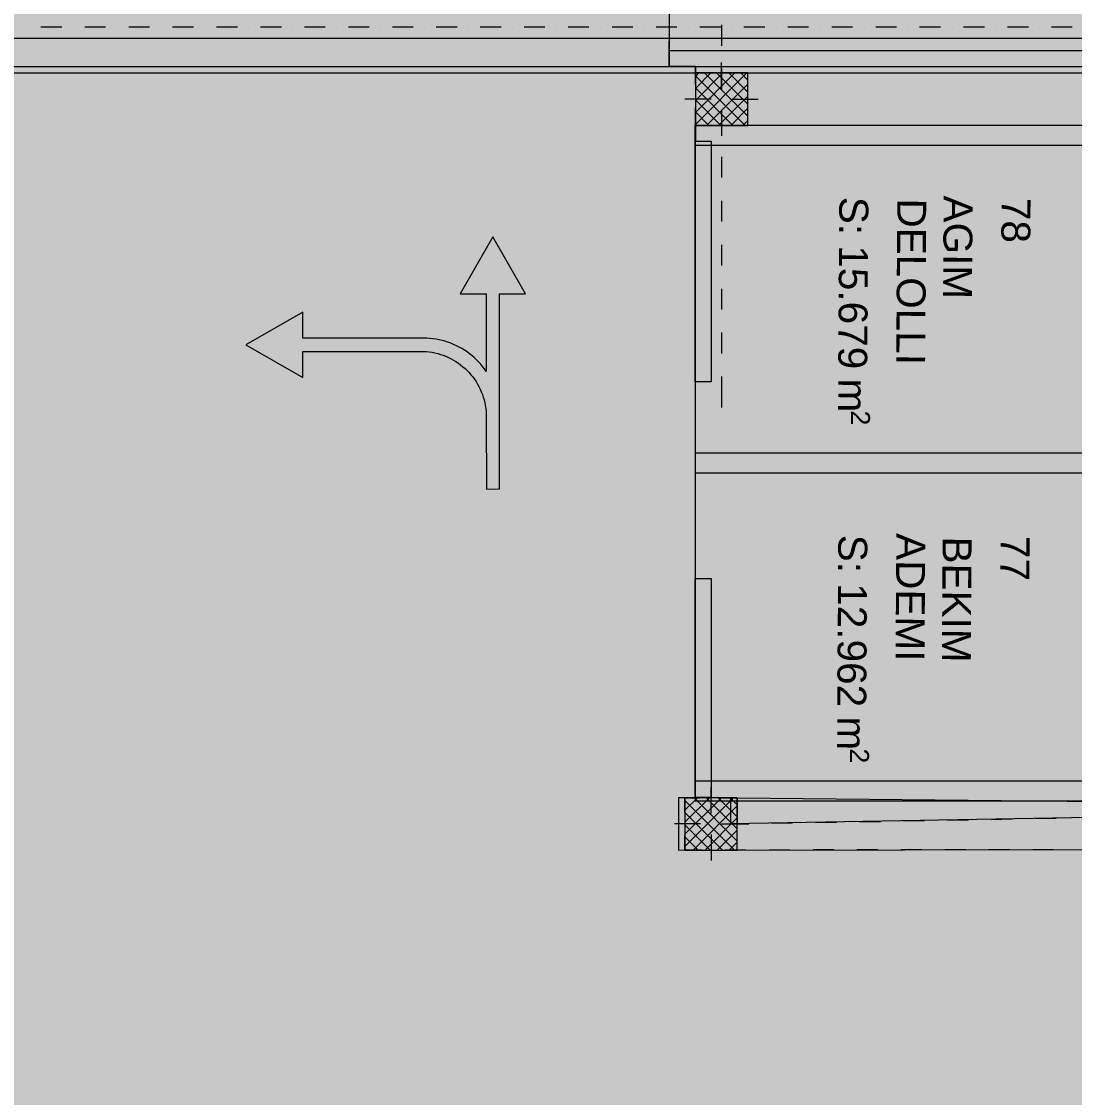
# Model space of a CAD drawing. Header units: centimetres. Extents: x -6805 to 4309, y -7338 to 617.
# Drawn here: x -2378 to -1574, y -2376 to -1555 of the extents above; entities that cross this region are included whole.
import ezdxf

# ---------------------------------------------------------------- set-up
doc = ezdxf.new("R2010")
doc.units = ezdxf.units.CM
for name, color, linetype, true_color in [('PDF_ - rruga_ndarjet anesore', 7, 'Continuous', 0x7f7f7f), ('PDF_ - SHENJAT_RRUGA', 7, 'Continuous', 0x7f7f7f), ('PDF_065 Möbel Einrichtung', 7, 'Continuous', 0x7f7f7f), ('PDF_2D Drafting - General', 7, 'Continuous', 0x7f7f7f), ('PDF_A - Akset', 7, 'Continuous', 0xfd4435), ('PDF_A - Pllaka Themel', 7, 'Continuous', 0x7f7f7f)]:
    doc.layers.add(name, color=color, linetype=linetype, true_color=true_color)
for name, color, linetype in [('PDF_- DEPO', 7, 'Continuous'), ('PDF_- GARAZHE', 7, 'Continuous'), ('PDF_A - Fill Zone', 7, 'Continuous'), ('PDF_A - Muret', 7, 'Continuous'), ('PDF_A - Shtyllat', 7, 'Continuous')]:
    doc.layers.add(name, color=color, linetype=linetype)
doc.styles.add('PDF Arial', font='')
doc.styles.get('PDF Arial').set_extended_font_data('Arial')

msp = doc.modelspace()

# ---------------------------------------------------------------- hatches: boundary and pattern name
at = {"layer": 'PDF_ - rruga_ndarjet anesore', "true_color": 0xffffff, "transparency": 33554559}
msp.add_hatch(color=7, dxfattribs=at).paths.add_polyline_path([(-1863.88, -1634.38), (-1863.84, -1634.38), (-1863.84, -1646.39), (-1851.87, -1646.39), (-1851.87, -1830.12), (-1863.88, -1830.12)])
at = {"layer": 'PDF_ - SHENJAT_RRUGA', "true_color": 0xffffff, "transparency": 33554559}
msp.add_hatch(color=7, dxfattribs=at).paths.add_polyline_path([(-2163.57, -1776.82), (-2163.56, -1796.84), (-2073.48, -1796.79), (-2071.14, -1796.75), (-2068.8, -1796.81), (-2066.46, -1796.96), (-2064.13, -1797.21), (-2061.81, -1797.55), (-2059.51, -1797.99), (-2057.23, -1798.51), (-2054.97, -1799.13), (-2052.73, -1799.83), (-2050.53, -1800.63), (-2048.37, -1801.51), (-2046.24, -1802.49), (-2044.14, -1803.55), (-2042.1, -1804.69), (-2040.09, -1805.92), (-2038.15, -1807.22), (-2036.26, -1808.6), (-2034.43, -1810.05), (-2032.65, -1811.58), (-2030.94, -1813.18), (-2029.29, -1814.84), (-2027.72, -1816.57), (-2026.2, -1818.37), (-2024.78, -1820.22), (-2023.42, -1822.14), (-2023.45, -1762.98), (-2043.46, -1762.99), (-2018.46, -1719.48), (-1993.42, -1762.97), (-2013.44, -1762.98), (-2013.4, -1853.05), (-2013.36, -1855.2), (-2013.4, -1857.33), (-2013.38, -1911.85), (-2023.38, -1911.86), (-2023.41, -1856.81), (-2023.46, -1854.63), (-2023.6, -1852.46), (-2023.84, -1850.28), (-2024.17, -1848.13), (-2024.6, -1845.98), (-2025.12, -1843.86), (-2025.73, -1841.77), (-2026.43, -1839.7), (-2027.23, -1837.66), (-2028.1, -1835.67), (-2029.07, -1833.71), (-2030.12, -1831.8), (-2031.26, -1829.93), (-2032.47, -1828.12), (-2033.76, -1826.36), (-2035.13, -1824.66), (-2036.57, -1823.01), (-2038.08, -1821.44), (-2039.66, -1819.93), (-2041.3, -1818.49), (-2043, -1817.13), (-2044.76, -1815.83), (-2046.58, -1814.62), (-2048.45, -1813.49), (-2050.36, -1812.44), (-2052.32, -1811.48), (-2054.32, -1810.6), (-2056.35, -1809.8), (-2058.43, -1809.11), (-2060.52, -1808.5), (-2062.65, -1807.98), (-2064.79, -1807.55), (-2066.95, -1807.23), (-2069.11, -1806.99), (-2071.29, -1806.85), (-2073.48, -1806.8), (-2163.55, -1806.84), (-2163.54, -1826.86), (-2207.05, -1801.86)])
at = {"layer": 'PDF_- DEPO', "true_color": 0xccccff, "transparency": 33554559}
msp.add_hatch(color=254, dxfattribs=at).paths.add_polyline_path([(-1803.8, -1579.37), (-1803.8, -1529.32), (-1871.85, -1529.32), (-1871.85, -1381.19), (-1509.55, -1381.19), (-1503.55, -1529.32), (-1543.58, -1529.32), (-1543.58, -1569.36)])
at = {"layer": 'PDF_2D Drafting - General', "true_color": 0xcccccc, "transparency": 33554559}
msp.add_hatch(color=254, dxfattribs=at).paths.add_polyline_path([(-2964.77, -5006.28), (-2964.77, -1594.37), (-452.44, -1594.37), (-125.36, -3048.55), (710.84, -2860.84), (1265.75, -5333.7), (419.6, -5523.57), (200.43, -4546.93), (-2030.95, -5054.69), (-2050.79, -4966.25), (-2246.45, -4966.25), (-2237.41, -5006.28)])
at = {"layer": 'PDF_A - Fill Zone', "true_color": 0x93a0c6, "transparency": 33554559}
msp.add_hatch(color=253, dxfattribs=at).paths.add_polyline_path([(-462.67, -828.73), (-1883.87, -828.73), (-1883.87, -1589.37), (-2414.31, -1589.37), (-2414.31, -828.73), (-2919.73, -828.73), (-2919.73, -308.22), (-462.67, -308.22)])
at = {"layer": 'PDF_A - Pllaka Themel', "true_color": 0xd5d5d5, "transparency": 33554559}
h = msp.add_hatch(color=254, dxfattribs=at)
h.paths.add_polyline_path([(-5581.92, -878.77), (-5581.92, -838.74), (-5656.99, -838.74), (-5656.99, -378.27), (-5641.97, -378.27), (-5641.97, 287.29), (-2884.66, 287.29), (-432.6, 287.29), (-419.79, 287.29), (978.3, 287.29), (978.3, -308.22), (1644.1, -308.22), (1644.1, -1142.36), (931.04, -1302.36), (1552.22, -1164.4), (1863.25, -2555.08), (1863.27, -2555.07), (2158.71, -3867.26), (2155.22, -3868.03), (2646.93, -6059.23), (2017.8, -6200.41), (2017.67, -6199.86), (-1597.03, -7011.01), (-1702.67, -6540.31), (-1846.28, -6572.52), (-1976.98, -6060.13), (-1982.53, -5964.43), (-1838.96, -5932.29), (-2055.74, -4966.25), (-2419.29, -4966.25), (-2929.7, -4966.25), (-2929.7, -2144.79), (-2909.68, -2144.79), (-2904.73, -1595.67), (-4731.2, -1619.36), (-4671.15, -1619.36), (-4671.15, -2159.83), (-5099.03, -2159.81), (-5102.54, -2159.76), (-5106.05, -2159.61), (-5109.55, -2159.37), (-5113.04, -2159.02), (-5116.52, -2158.59), (-5119.99, -2158.04), (-5123.44, -2157.41), (-5126.87, -2156.67), (-5130.27, -2155.85), (-5133.66, -2154.92), (-5137.02, -2153.9), (-5140.35, -2152.79), (-5143.64, -2151.59), (-5146.9, -2150.29), (-5150.13, -2148.9), (-5153.31, -2147.42), (-5156.45, -2145.85), (-5159.54, -2144.2), (-5162.59, -2142.46), (-5165.59, -2140.63), (-5168.53, -2138.72), (-5171.42, -2136.74), (-5174.26, -2134.66), (-5177.03, -2132.51), (-5179.74, -2130.29), (-5182.39, -2127.99), (-5184.97, -2125.61), (-5187.49, -2123.17), (-5189.94, -2120.65), (-5192.31, -2118.06), (-5194.61, -2115.42), (-5196.84, -2112.71), (-5198.99, -2109.93), (-5201.06, -2107.1), (-5203.05, -2104.21), (-5204.96, -2101.26), (-5206.78, -2098.27), (-5208.52, -2095.21), (-5210.18, -2092.12), (-5211.74, -2088.99), (-5213.22, -2085.8), (-5214.61, -2082.58), (-5215.9, -2079.32), (-5217.11, -2076.02), (-5218.22, -2072.69), (-5219.24, -2069.33), (-5220.16, -2065.95), (-5220.99, -2062.55), (-5221.72, -2059.11), (-5222.36, -2055.66), (-5222.9, -2052.19), (-5223.34, -2048.71), (-5223.69, -2045.22), (-5223.93, -2041.71), (-5224.08, -2038.21), (-5224.13, -2034.71), (-5224.12, -1589.37), (-5276.67, -1564.36), (-5842.14, -1564.36), (-5842.14, -878.77)])
h.paths.add_polyline_path([(-1884.8, -2746.4), (-1725.78, -2754.1), (-263.28, -2617.91), (-272.05, -2578.85), (-296.78, -2580.25), (-343.47, -2075.77), (-1348.13, -2129.78), (-1534.78, -2147.18), (-1533.4, -2162.02), (-1836.78, -2167.48), (-1836.78, -2147.45), (-1876.81, -2147.45), (-1876.81, -2187.49), (-1531.07, -2187.03), (-1493.33, -2681.24), (-1884.8, -2706.36)])
h.paths.add_polyline_path([(-452.61, -1589.37), (-91.92, -1583.39), (-92.31, -1174.02), (283, -1174.02), (283, -828.73), (-419.79, -828.73), (-427.6, -828.73), (-452.61, -828.73)])
h.paths.add_polyline_path([(413.21, -3713.81), (401.11, -3715.64), (389.02, -3717.55), (376.94, -3719.54), (364.87, -3721.61), (352.83, -3723.77), (340.79, -3726.01), (328.77, -3728.32), (316.77, -3730.71), (304.78, -3733.18)])
at = {"layer": 'PDF_A - Pllaka Themel', "true_color": 0xbfbfbf, "transparency": 33554559}
h = msp.add_hatch(color=9, dxfattribs=at)
h.paths.add_polyline_path([(-5637.01, -378.27), (-5637.01, -315.22), (-447.66, -308.19), (-447.66, -308.22), (963.52, -308.22), (963.52, -763.68), (936, -763.68), (936, -863.76), (963.52, -863.76), (964.76, -1337.14), (925.69, -1345.91), (892.3, -1353.4), (988.45, -1782.56), (1104.37, -2300.85), (1195.01, -2706.12), (1170.59, -2711.59), (1193.36, -2813.05), (1455.74, -3983.06), (1827.47, -5638.02), (1828.36, -5640.74), (1829.15, -5643.5), (1829.85, -5646.27), (1830.45, -5649.07), (1830.96, -5651.88), (1831.36, -5654.72), (1831.66, -5657.56), (1831.87, -5660.41), (1831.97, -5663.28), (1831.97, -5666.14), (1831.89, -5669), (1831.69, -5671.85), (1831.39, -5674.7), (1831, -5677.54), (1830.51, -5680.35), (1829.92, -5683.16), (1829.24, -5685.93), (1828.46, -5688.68), (1827.57, -5691.41), (1826.6, -5694.1), (1825.54, -5696.75), (1824.38, -5699.37), (1823.12, -5701.94), (1821.78, -5704.47), (1820.36, -5706.95), (1818.84, -5709.39), (1817.26, -5711.76), (1815.57, -5714.08), (1813.81, -5716.34), (1811.98, -5718.54), (1810.07, -5720.67), (1808.09, -5722.73), (1806.03, -5724.72), (1803.91, -5726.64), (1801.72, -5728.48), (1799.47, -5730.25), (1797.16, -5731.93), (1794.79, -5733.54), (1792.36, -5735.06), (1789.88, -5736.5), (1787.36, -5737.84), (1784.8, -5739.1), (1782.18, -5740.27), (1779.53, -5741.34), (1776.84, -5742.32), (-1865.84, -6559.76), (-1972.03, -6060.13), (1187.39, -5351.16), (1189.51, -5350.66), (1191.61, -5350.07), (1193.68, -5349.39), (1195.73, -5348.62), (1197.73, -5347.75), (1199.69, -5346.8), (1201.61, -5345.77), (1203.49, -5344.64), (1205.3, -5343.44), (1207.07, -5342.15), (1208.77, -5340.79), (1210.42, -5339.35), (1212, -5337.85), (1213.51, -5336.27), (1214.94, -5334.62), (1216.3, -5332.92), (1217.59, -5331.15), (1218.79, -5329.34), (1219.92, -5327.46), (1220.96, -5325.54), (1221.91, -5323.58), (1222.78, -5321.58), (1223.55, -5319.53), (1224.23, -5317.46), (1224.82, -5315.36), (1225.32, -5313.24), (1225.72, -5311.09), (1226.02, -5308.93), (1226.23, -5306.75), (1226.34, -5304.58), (1226.35, -5302.4), (1226.28, -5300.21), (1226.1, -5298.04), (1225.82, -5295.88), (1225.45, -5293.73), (1224.97, -5291.59), (967.71, -4147.99), (967.16, -4145.82), (966.5, -4143.68), (965.76, -4141.58), (964.92, -4139.51), (963.99, -4137.47), (962.97, -4135.49), (961.86, -4133.55), (960.67, -4131.65), (959.39, -4129.82), (958.04, -4128.05), (956.6, -4126.34), (955.09, -4124.68), (953.5, -4123.11), (951.86, -4121.6), (950.14, -4120.18), (948.36, -4118.82), (946.52, -4117.55), (944.63, -4116.36), (942.68, -4115.26), (940.7, -4114.24), (938.66, -4113.31), (936.59, -4112.48), (934.48, -4111.74), (932.34, -4111.1), (930.17, -4110.55), (927.98, -4110.1), (925.78, -4109.75), (923.56, -4109.49), (921.33, -4109.34), (919.09, -4109.28), (916.86, -4109.32), (914.63, -4109.47), (912.41, -4109.71), (910.2, -4110.05), (908.01, -4110.49), (526.4, -4196.13), (467.81, -4209.28), (455.58, -4213.1), (443.37, -4217.02), (431.2, -4221.04), (419.06, -4225.14), (406.95, -4229.34), (394.87, -4233.64), (382.82, -4238.02), (370.82, -4242.51), (358.84, -4247.08), (346.9, -4251.74), (335, -4256.5), (323.13, -4261.35), (311.3, -4266.29), (299.52, -4271.32), (287.76, -4276.44), (276.06, -4281.65), (264.38, -4286.96), (252.76, -4292.35), (241.17, -4297.83), (229.62, -4303.41), (218.13, -4309.06), (206.67, -4314.81), (195.26, -4320.65), (183.89, -4326.58), (172.57, -4332.6), (161.3, -4338.69), (150.07, -4344.88), (138.9, -4351.16), (127.76, -4357.52), (116.69, -4363.96), (105.66, -4370.49), (94.67, -4377.1), (83.75, -4383.8), (72.87, -4390.59), (62.05, -4397.46), (51.28, -4404.41), (40.57, -4411.44), (29.91, -4418.56), (19.3, -4425.76), (8.75, -4433.04), (-1.74, -4440.41), (-13.44, -4447.77), (-25.18, -4455.07), (-36.98, -4462.26), (-48.83, -4469.39), (-60.73, -4476.42), (-72.67, -4483.38), (-84.67, -4490.25), (-96.72, -4497.03), (-108.81, -4503.72), (-120.96, -4510.33), (-133.14, -4516.85), (-145.38, -4523.29), (-157.66, -4529.64), (-169.99, -4535.9), (-182.35, -4542.07), (-194.77, -4548.16), (-207.22, -4554.16), (-219.72, -4560.06), (-232.26, -4565.88), (-244.84, -4571.62), (-257.46, -4577.25), (-270.12, -4582.81), (-282.82, -4588.26), (-295.56, -4593.64), (-308.33, -4598.91), (-321.15, -4604.1), (-333.99, -4609.2), (-346.88, -4614.21), (-359.81, -4619.12), (-372.76, -4623.95), (-385.74, -4628.67), (-398.77, -4633.31), (-411.82, -4637.86), (-424.92, -4642.31), (-438.03, -4646.67), (-451.18, -4650.93), (-464.37, -4655.11), (-477.57, -4659.18), (-490.81, -4663.17), (-2040.76, -5010.98), (-2050.79, -4966.25), (-2414.34, -4966.25), (-2414.34, -4749.36), (-2414.57, -2387.78), (-2414.58, -2276.48), (-2415.05, -2272.78), (-2415.63, -2269.1), (-2416.31, -2265.43), (-2417.08, -2261.78), (-2417.93, -2258.14), (-2418.89, -2254.54), (-2419.94, -2250.96), (-2421.09, -2247.41), (-2422.32, -2243.88), (-2423.65, -2240.39), (-2425.06, -2236.94), (-2426.57, -2233.53), (-2428.15, -2230.15), (-2429.84, -2226.82), (-2431.6, -2223.53), (-2433.45, -2220.29), (-2435.38, -2217.11), (-2437.39, -2213.97), (-2439.5, -2210.88), (-2441.67, -2207.85), (-2443.93, -2204.87), (-2446.26, -2201.96), (-2448.66, -2199.11), (-2451.13, -2196.32), (-2453.69, -2193.59), (-2456.31, -2190.94), (-2459, -2188.35), (-2461.74, -2185.84), (-2464.57, -2183.38), (-2467.45, -2181.02), (-2470.39, -2178.72), (-2473.38, -2176.5), (-2476.44, -2174.36), (-2479.55, -2172.3), (-2482.72, -2170.32), (-2485.93, -2168.43), (-2489.19, -2166.61), (-2492.5, -2164.89), (-2495.85, -2163.24), (-2499.24, -2161.69), (-2502.68, -2160.23), (-2506.15, -2158.85), (-2509.65, -2157.57), (-2513.18, -2156.38), (-2904.72, -2164.81), (-2899.72, -1589.37), (-2414.31, -1589.37), (-2414.31, -828.73), (-4726.25, -828.73), (-4726.25, -1619.36), (-5219.16, -1619.35), (-5219.16, -2036.14), (-5219.17, -2034.71), (-5219.16, -1589.37), (-5271.71, -1564.36), (-5253.39, -1564.36), (-5253.39, -878.77), (-5576.97, -878.77), (-5576.97, -838.74), (-5652.02, -838.74), (-5652.02, -378.27)])
h.paths.add_polyline_path([(-1883.87, -1589.37), (-1863.84, -1589.37), (-1863.84, -1634.38), (-1863.88, -1634.38), (-1863.88, -2147.18), (-1836.55, -2147.45), (-1871.85, -2147.45), (-1871.85, -2187.49), (-1831.82, -2187.43), (-1831.82, -2147.5), (-1529.51, -2150.6), (-1526.54, -2182.48), (-1488.38, -2681.24), (-1718.52, -2706.37), (-1879.85, -2706.36), (-1879.85, -2746.4), (-1720.83, -2754.1), (-221.28, -2598.22), (-135.83, -2979.09), (-1425.42, -3268.45), (-1880.43, -3268.45), (-1873.52, -4356.82), (-1873.76, -4358.94), (-1873.89, -4361.07), (-1873.93, -4363.2), (-1873.88, -4365.33), (-1873.71, -4367.46), (-1873.46, -4369.58), (-1873.11, -4371.68), (-1872.67, -4373.76), (-1872.13, -4375.84), (-1871.5, -4377.87), (-1870.77, -4379.88), (-1869.95, -4381.85), (-1869.05, -4383.78), (-1868.06, -4385.67), (-1866.97, -4387.5), (-1865.81, -4389.3), (-1864.58, -4391.03), (-1863.26, -4392.71), (-1861.87, -4394.32), (-1860.39, -4395.87), (-1858.86, -4397.35), (-1857.26, -4398.76), (-1855.59, -4400.1), (-1853.87, -4401.36), (-1852.09, -4402.54), (-1850.27, -4403.63), (-1848.39, -4404.64), (-1846.46, -4405.56), (-1844.51, -4406.4), (-1842.5, -4407.15), (-1840.47, -4407.79), (-1838.41, -4408.35), (-1836.33, -4408.82), (-1834.23, -4409.19), (-1832.12, -4409.47), (-1829.99, -4409.65), (-1827.86, -4409.72), (-1825.73, -4409.7), (-1823.6, -4409.59), (-1821.48, -4409.38), (-1819.37, -4409.07), (-657.92, -4148.44), (-657.8, -4148.96), (-640.87, -4142.08), (-623.98, -4135.12), (-607.12, -4128.08), (-590.3, -4120.94), (-573.52, -4113.7), (-556.78, -4106.38), (-540.08, -4098.97), (-523.41, -4091.48), (-506.79, -4083.89), (-490.21, -4076.22), (-473.66, -4068.46), (-457.17, -4060.61), (-440.7, -4052.67), (-424.29, -4044.65), (-407.92, -4036.54), (-391.58, -4028.34), (-375.3, -4020.05), (-359.06, -4011.68), (-342.86, -4003.22), (-326.71, -3994.68), (-310.6, -3986.05), (-294.54, -3977.33), (-278.53, -3968.52), (-262.57, -3959.64), (-246.65, -3950.67), (-230.77, -3941.62), (-214.95, -3932.48), (-199.18, -3923.26), (-183.46, -3913.95), (-171.76, -3907.67), (-160.01, -3901.48), (-148.21, -3895.39), (-136.38, -3889.37), (-124.5, -3883.45), (-112.58, -3877.6), (-100.62, -3871.85), (-88.61, -3866.18), (-76.56, -3860.6), (-64.48, -3855.1), (-52.35, -3849.7), (-40.19, -3844.39), (-27.98, -3839.16), (-15.74, -3834.02), (-3.46, -3828.97), (8.86, -3824), (21.21, -3819.14), (33.59, -3814.35), (46.01, -3809.67), (58.47, -3805.06), (70.95, -3800.56), (83.47, -3796.14), (96.03, -3791.81), (108.6, -3787.57), (121.22, -3783.42), (133.86, -3779.37), (146.53, -3775.41), (159.23, -3771.54), (171.96, -3767.76), (184.72, -3764.08), (197.49, -3760.49), (210.3, -3756.99), (223.14, -3753.59), (235.99, -3750.28), (248.88, -3747.06), (261.78, -3743.94), (274.7, -3740.9), (287.65, -3737.97), (300.62, -3735.12), (313.61, -3732.38), (326.61, -3729.72), (339.65, -3727.16), (352.69, -3724.7), (365.76, -3722.33), (378.83, -3720.06), (391.93, -3717.88), (405.04, -3715.79), (418.17, -3713.81), (787.26, -3630.98), (789.38, -3630.46), (791.47, -3629.84), (793.53, -3629.14), (795.57, -3628.34), (797.56, -3627.45), (799.52, -3626.48), (801.42, -3625.43), (803.29, -3624.3), (805.1, -3623.08), (806.86, -3621.79), (808.55, -3620.42), (810.19, -3618.97), (811.77, -3617.46), (813.27, -3615.88), (814.71, -3614.24), (816.07, -3612.54), (817.36, -3610.77), (818.57, -3608.95), (819.69, -3607.09), (820.73, -3605.17), (821.69, -3603.21), (822.57, -3601.21), (823.36, -3599.18), (824.06, -3597.11), (824.66, -3595.01), (825.17, -3592.89), (825.6, -3590.75), (825.93, -3588.6), (826.16, -3586.43), (826.3, -3584.25), (826.34, -3582.06), (826.3, -3579.89), (826.14, -3577.71), (825.91, -3575.54), (825.57, -3573.38), (825.14, -3571.24), (681.41, -2927.91), (734.37, -2916.03), (711.61, -2814.58), (658.74, -2826.44), (287.95, -1174.02), (287.95, -828.73), (-447.66, -828.73), (-1883.87, -828.73)])

# ---------------------------------------------------------------- linework, layer by layer
at = {"layer": 'PDF_ - rruga_ndarjet anesore', "lineweight": 0}
for points in [[(-1863.88, -1634.38), (-1863.84, -1634.38)], [(-1863.88, -1830.12), (-1863.88, -1634.38)], [(-1863.84, -1634.38), (-1863.84, -1646.39)], [(-1863.84, -1646.39), (-1851.87, -1646.39)], [(-1851.87, -1646.39), (-1851.87, -1830.12)], [(-1851.87, -1830.12), (-1863.88, -1830.12)], [(-1863.88, -2147.18), (-1863.88, -1980.24)], [(-1863.88, -1980.24), (-1851.87, -1980.24)], [(-1851.87, -1980.24), (-1851.87, -2147.18)], [(-1851.87, -2147.18), (-1863.88, -2147.18)]]:
    msp.add_lwpolyline(points, dxfattribs=at)
at = {"layer": 'PDF_ - rruga_ndarjet anesore', "color": 7, "true_color": 0xffffff, "transparency": 33554559}
msp.add_solid([(-1863.88, -2147.18), (-1863.88, -1980.24), (-1851.87, -2147.18), (-1851.87, -1980.24)], dxfattribs=at)
at = {"layer": 'PDF_ - SHENJAT_RRUGA', "lineweight": 0}
for points in [[(-2018.46, -1719.48), (-2043.46, -1762.99)], [(-1993.42, -1762.97), (-2018.46, -1719.48)], [(-2043.46, -1762.99), (-2023.45, -1762.98)], [(-2023.45, -1762.98), (-2023.42, -1822.14)], [(-2013.44, -1762.98), (-1993.42, -1762.97)], [(-2013.4, -1853.05), (-2013.44, -1762.98)], [(-2163.57, -1776.82), (-2207.05, -1801.86)], [(-2163.56, -1796.84), (-2163.57, -1776.82)], [(-2073.48, -1796.79), (-2163.56, -1796.84)], [(-2071.14, -1796.75), (-2073.48, -1796.79)], [(-2068.8, -1796.81), (-2071.14, -1796.75)], [(-2066.46, -1796.96), (-2068.8, -1796.81)], [(-2064.13, -1797.21), (-2066.46, -1796.96)], [(-2061.81, -1797.55), (-2064.13, -1797.21)], [(-2059.51, -1797.99), (-2061.81, -1797.55)], [(-2057.23, -1798.51), (-2059.51, -1797.99)], [(-2207.05, -1801.86), (-2163.54, -1826.86)], [(-2054.97, -1799.13), (-2057.23, -1798.51)], [(-2052.73, -1799.83), (-2054.97, -1799.13)], [(-2050.53, -1800.63), (-2052.73, -1799.83)], [(-2048.37, -1801.51), (-2050.53, -1800.63)], [(-2046.24, -1802.49), (-2048.37, -1801.51)], [(-2044.14, -1803.55), (-2046.24, -1802.49)], [(-2042.1, -1804.69), (-2044.14, -1803.55)], [(-2040.09, -1805.92), (-2042.1, -1804.69)], [(-2038.15, -1807.22), (-2040.09, -1805.92)], [(-2163.55, -1806.84), (-2073.48, -1806.8)], [(-2163.54, -1826.86), (-2163.55, -1806.84)], [(-2073.48, -1806.8), (-2071.29, -1806.85)], [(-2071.29, -1806.85), (-2069.11, -1806.99)], [(-2069.11, -1806.99), (-2066.95, -1807.23)], [(-2066.95, -1807.23), (-2064.79, -1807.55)], [(-2064.79, -1807.55), (-2062.65, -1807.98)], [(-2062.65, -1807.98), (-2060.52, -1808.5)], [(-2060.52, -1808.5), (-2058.43, -1809.11)], [(-2058.43, -1809.11), (-2056.35, -1809.8)], [(-2056.35, -1809.8), (-2054.32, -1810.59)], [(-2054.32, -1810.59), (-2052.32, -1811.48)], [(-2052.32, -1811.48), (-2050.36, -1812.44)], [(-2050.36, -1812.44), (-2048.45, -1813.49)], [(-2048.45, -1813.49), (-2046.58, -1814.62)], [(-2046.58, -1814.62), (-2044.76, -1815.83)], [(-2036.26, -1808.6), (-2038.15, -1807.22)], [(-2034.43, -1810.05), (-2036.26, -1808.6)], [(-2032.65, -1811.58), (-2034.43, -1810.05)], [(-2030.94, -1813.18), (-2032.65, -1811.58)], [(-2029.29, -1814.84), (-2030.94, -1813.18)], [(-2044.76, -1815.83), (-2043, -1817.13)], [(-2043, -1817.13), (-2041.3, -1818.49)], [(-2041.3, -1818.49), (-2039.66, -1819.93)], [(-2039.66, -1819.93), (-2038.08, -1821.44)], [(-2038.08, -1821.44), (-2036.57, -1823.01)], [(-2027.72, -1816.57), (-2029.29, -1814.84)], [(-2026.2, -1818.37), (-2027.72, -1816.57)], [(-2024.78, -1820.22), (-2026.2, -1818.37)], [(-2023.42, -1822.14), (-2024.78, -1820.22)], [(-2036.57, -1823.01), (-2035.13, -1824.66)], [(-2035.13, -1824.66), (-2033.76, -1826.36)], [(-2033.76, -1826.36), (-2032.47, -1828.12)], [(-2032.47, -1828.12), (-2031.26, -1829.93)], [(-2031.26, -1829.93), (-2030.12, -1831.8)], [(-2030.12, -1831.8), (-2029.07, -1833.71)], [(-2029.07, -1833.71), (-2028.1, -1835.67)], [(-2028.1, -1835.67), (-2027.23, -1837.67)], [(-2027.23, -1837.67), (-2026.43, -1839.7)], [(-2026.43, -1839.7), (-2025.73, -1841.77)], [(-2025.73, -1841.77), (-2025.12, -1843.86)], [(-2025.12, -1843.86), (-2024.6, -1845.98)], [(-2024.6, -1845.98), (-2024.17, -1848.13)], [(-2024.17, -1848.13), (-2023.84, -1850.28)], [(-2023.84, -1850.28), (-2023.6, -1852.46)], [(-2023.6, -1852.46), (-2023.46, -1854.63)], [(-2023.46, -1854.63), (-2023.41, -1856.81)], [(-2013.36, -1855.2), (-2013.4, -1853.05)], [(-2013.4, -1857.33), (-2013.36, -1855.2)], [(-2023.41, -1856.81), (-2023.38, -1911.86)], [(-2013.38, -1911.85), (-2013.4, -1857.33)], [(-2023.38, -1911.86), (-2013.38, -1911.85)]]:
    msp.add_lwpolyline(points, dxfattribs=at)
at = {"layer": 'PDF_- GARAZHE', "color": 254, "true_color": 0xccccff, "transparency": 33554559}
for points in [[(-1863.88, -1589.37), (-1344.97, -1589.37), (-1863.88, -1892.04), (-1344.97, -1892.04)], [(-1863.88, -1892.04), (-1344.97, -1892.04), (-1863.88, -2142.24), (-1344.97, -2142.24)]]:
    msp.add_solid(points, dxfattribs=at)
at = {"layer": 'PDF_065 Möbel Einrichtung', "lineweight": 0}
for points in [[(-1363.47, -1634.32), (-1863.88, -1634.32)], [(-1863.88, -1634.32), (-1863.88, -1649.33)], [(-1863.88, -1649.33), (-1363.47, -1649.33)], [(-1363.47, -1884.53), (-1863.88, -1884.53)], [(-1863.88, -1884.53), (-1863.88, -1899.54)], [(-1863.88, -1899.54), (-1363.47, -1899.54)], [(-1363.47, -2134.74), (-1863.88, -2134.74)], [(-1863.88, -2134.74), (-1863.88, -2149.75)], [(-1863.88, -2149.75), (-1363.47, -2149.75)]]:
    msp.add_lwpolyline(points, dxfattribs=at)
at = {"layer": 'PDF_065 Möbel Einrichtung', "color": 7, "true_color": 0xffffff, "transparency": 33554559}
for points in [[(-1363.47, -1649.33), (-1863.88, -1649.33), (-1363.47, -1634.32), (-1863.88, -1634.32)], [(-1363.47, -1899.54), (-1863.88, -1899.54), (-1363.47, -1884.53), (-1863.88, -1884.53)], [(-1363.47, -2149.75), (-1863.88, -2149.75), (-1363.47, -2134.74), (-1863.88, -2134.74)]]:
    msp.add_solid(points, dxfattribs=at)
at = {"layer": 'PDF_2D Drafting - General', "color": 7, "lineweight": 0}
msp.add_lwpolyline([(-452.44, -1594.37), (-2964.77, -1594.37)], dxfattribs=at)
at = {"layer": 'PDF_A - Akset', "lineweight": 0}
for points in [[(-2372.29, -1559.35), (-2372.29, -1559.35)], [(-2347.57, -1559.35), (-2363.46, -1559.35)], [(-2338.75, -1559.35), (-2338.75, -1559.35)], [(-2314.03, -1559.35), (-2329.93, -1559.35)], [(-2305.21, -1559.35), (-2305.21, -1559.35)], [(-2280.49, -1559.35), (-2296.38, -1559.35)], [(-2271.66, -1559.35), (-2271.66, -1559.35)], [(-2246.95, -1559.35), (-2262.84, -1559.35)], [(-2238.13, -1559.35), (-2238.13, -1559.35)], [(-2213.41, -1559.35), (-2229.29, -1559.35)], [(-2204.58, -1559.35), (-2204.58, -1559.35)], [(-2179.86, -1559.35), (-2195.75, -1559.35)], [(-2171.04, -1559.35), (-2171.04, -1559.35)], [(-2146.33, -1559.35), (-2162.21, -1559.35)], [(-2137.49, -1559.35), (-2137.49, -1559.35)], [(-2112.78, -1559.35), (-2128.67, -1559.35)], [(-2103.95, -1559.35), (-2103.95, -1559.35)], [(-2079.24, -1559.35), (-2095.13, -1559.35)], [(-2070.42, -1559.35), (-2070.42, -1559.35)], [(-2045.69, -1559.35), (-2061.58, -1559.35)], [(-2036.87, -1559.35), (-2036.87, -1559.35)], [(-2012.15, -1559.35), (-2028.05, -1559.35)], [(-2003.33, -1559.35), (-2003.33, -1559.35)], [(-1978.62, -1559.35), (-1994.5, -1559.35)], [(-1969.78, -1559.35), (-1969.78, -1559.35)], [(-1945.07, -1559.35), (-1960.96, -1559.35)], [(-1936.25, -1559.35), (-1936.25, -1559.35)], [(-1911.53, -1559.35), (-1927.42, -1559.35)], [(-1902.7, -1559.35), (-1902.7, -1559.35)], [(-1877.98, -1559.35), (-1893.87, -1559.35)], [(-1869.16, -1559.35), (-1869.16, -1559.35)], [(-1844.45, -1559.35), (-1860.34, -1559.35)], [(-1843.83, -1557.73), (-1843.83, -1573.62)], [(-1835.62, -1559.35), (-1835.62, -1559.35)], [(-1810.9, -1559.35), (-1826.79, -1559.35)], [(-1802.07, -1559.35), (-1802.07, -1559.35)], [(-1777.36, -1559.35), (-1793.25, -1559.35)], [(-1768.54, -1559.35), (-1768.54, -1559.35)], [(-1743.82, -1559.35), (-1759.7, -1559.35)], [(-1734.99, -1559.35), (-1734.99, -1559.35)], [(-1710.27, -1559.35), (-1726.17, -1559.35)], [(-1701.45, -1559.35), (-1701.45, -1559.35)], [(-1676.74, -1559.35), (-1692.62, -1559.35)], [(-1667.9, -1559.35), (-1667.9, -1559.35)], [(-1643.19, -1559.35), (-1659.08, -1559.35)], [(-1634.37, -1559.35), (-1634.37, -1559.35)], [(-1609.65, -1559.35), (-1625.54, -1559.35)], [(-1600.83, -1559.35), (-1600.83, -1559.35)], [(-1576.11, -1559.35), (-1591.99, -1559.35)], [(-1843.83, -1582.44), (-1843.83, -1582.44)], [(-1843.83, -1591.27), (-1843.83, -1607.16)], [(-1843.83, -1615.98), (-1843.83, -1615.98)], [(-1843.83, -1624.82), (-1843.83, -1640.7)], [(-1843.83, -1649.53), (-1843.83, -1649.53)], [(-1843.83, -1658.35), (-1843.83, -1674.24)], [(-1843.83, -1683.07), (-1843.83, -1683.07)], [(-1843.83, -1691.9), (-1843.83, -1707.78)], [(-1843.83, -1716.62), (-1843.83, -1716.62)], [(-1843.83, -1725.44), (-1843.83, -1741.33)], [(-1843.83, -1750.15), (-1843.83, -1750.15)], [(-1843.83, -1758.98), (-1843.83, -1774.87)], [(-1843.83, -1783.69), (-1843.83, -1783.69)], [(-1843.83, -1792.52), (-1843.83, -1808.41)], [(-1843.83, -1817.24), (-1843.83, -1817.24)], [(-1843.83, -1826.06), (-1843.83, -1849.59)]]:
    msp.add_lwpolyline(points, dxfattribs=at)
at = {"layer": 'PDF_A - Akset', "color": 21, "lineweight": 0, "true_color": 0xff9955}
for points in [[(-1883.87, -1561.25), (-1883.87, -1561.25)], [(-1883.87, -1589.37), (-1883.87, -1570.07)], [(-1863.84, -1589.37), (-1883.87, -1589.37)], [(-1863.84, -1603.05), (-1863.84, -1589.37)], [(-1863.84, -1611.88), (-1863.84, -1611.88)], [(-1863.84, -1634.38), (-1863.84, -1620.7)], [(-1847.13, -1634.38), (-1863.84, -1634.38)], [(-1838.31, -1634.38), (-1838.31, -1634.38)], [(-1813.6, -1634.38), (-1829.48, -1634.38)], [(-1804.76, -1634.38), (-1804.76, -1634.38)], [(-1780.05, -1634.38), (-1795.94, -1634.38)], [(-1771.22, -1634.38), (-1771.22, -1634.38)], [(-1746.51, -1634.38), (-1762.4, -1634.38)], [(-1737.68, -1634.38), (-1737.68, -1634.38)], [(-1712.96, -1634.38), (-1728.85, -1634.38)], [(-1704.14, -1634.38), (-1704.14, -1634.38)], [(-1679.42, -1634.38), (-1695.32, -1634.38)], [(-1670.59, -1634.38), (-1670.59, -1634.38)], [(-1645.88, -1634.38), (-1661.77, -1634.38)], [(-1637.05, -1634.38), (-1637.05, -1634.38)], [(-1612.34, -1634.38), (-1628.23, -1634.38)], [(-1603.52, -1634.38), (-1603.52, -1634.38)], [(-1578.8, -1634.38), (-1594.68, -1634.38)], [(-1871.85, -2158.64), (-1871.85, -2147.45)], [(-1871.85, -2147.45), (-1860.66, -2147.45)], [(-1851.84, -2147.45), (-1851.84, -2147.45)], [(-1843.01, -2147.45), (-1831.82, -2147.45)], [(-1831.82, -2147.45), (-1831.82, -2167.48)], [(-1871.85, -2167.47), (-1871.85, -2167.47)], [(-1831.82, -2167.48), (-1823.1, -2167.31)], [(-1814.28, -2167.15), (-1814.28, -2167.15)], [(-1805.46, -2167), (-1789.57, -2166.71)], [(-1780.75, -2166.55), (-1780.75, -2166.55)], [(-1771.91, -2166.39), (-1756.03, -2166.11)], [(-1747.2, -2165.95), (-1747.2, -2165.95)], [(-1738.38, -2165.79), (-1722.49, -2165.51)], [(-1713.67, -2165.35), (-1713.67, -2165.35)], [(-1704.84, -2165.19), (-1688.95, -2164.9)], [(-1680.13, -2164.75), (-1680.13, -2164.75)], [(-1671.31, -2164.58), (-1655.42, -2164.3)], [(-1646.6, -2164.14), (-1646.6, -2164.14)], [(-1637.76, -2163.99), (-1621.89, -2163.7)], [(-1613.05, -2163.54), (-1613.05, -2163.54)], [(-1604.23, -2163.38), (-1588.34, -2163.09)], [(-1579.52, -2162.94), (-1579.52, -2162.94)], [(-1871.85, -2187.49), (-1871.85, -2176.3)], [(-1858.75, -2187.47), (-1871.85, -2187.49)], [(-1849.93, -2187.46), (-1849.93, -2187.46)], [(-1825.2, -2187.42), (-1841.09, -2187.45)], [(-1816.38, -2187.41), (-1816.38, -2187.41)], [(-1791.66, -2187.39), (-1807.56, -2187.4)], [(-1782.84, -2187.38), (-1782.84, -2187.38)], [(-1758.13, -2187.34), (-1774.01, -2187.36)], [(-1749.29, -2187.33), (-1749.29, -2187.33)], [(-1724.58, -2187.3), (-1740.47, -2187.32)], [(-1715.76, -2187.28), (-1715.76, -2187.28)], [(-1691.04, -2187.25), (-1706.93, -2187.27)], [(-1682.21, -2187.24), (-1682.21, -2187.24)], [(-1657.49, -2187.2), (-1673.38, -2187.22)], [(-1648.67, -2187.19), (-1648.67, -2187.19)], [(-1623.96, -2187.17), (-1639.85, -2187.19)], [(-1615.13, -2187.15), (-1615.13, -2187.15)], [(-1590.41, -2187.12), (-1606.3, -2187.14)], [(-1581.58, -2187.11), (-1581.58, -2187.11)]]:
    msp.add_lwpolyline(points, dxfattribs=at)
at = {"layer": 'PDF_A - Muret', "lineweight": 0}
for points in [[(-1221.81, -1577.36), (-1883.87, -1577.36)], [(-1883.87, -1577.36), (-1883.87, -1589.37)], [(-1883.87, -1589.37), (-968.1, -1589.37)]]:
    msp.add_lwpolyline(points, dxfattribs=at)
at = {"layer": 'PDF_A - Muret', "transparency": 33554559}
msp.add_solid([(-968.1, -1577.36), (-968.1, -1589.37), (-1883.87, -1577.36), (-1883.87, -1589.37)], dxfattribs=at)
at = {"layer": 'PDF_A - Pllaka Themel', "lineweight": 0}
for points in [[(-1883.87, -828.73), (-1883.87, -1589.37)], [(-452.44, -1568), (-2964.77, -1567.96)], [(-2919.73, -1589.37), (-462.67, -1589.37)], [(-1883.87, -1589.37), (-1863.84, -1589.37)], [(-1863.84, -1589.37), (-1863.84, -1634.38)], [(-1863.84, -1634.38), (-1863.88, -1634.38)], [(-1863.88, -1634.38), (-1863.88, -2147.18)], [(-1836.78, -2147.45), (-1876.81, -2147.45)], [(-1876.81, -2147.45), (-1876.81, -2187.49)], [(-1836.55, -2147.45), (-1871.85, -2147.45)], [(-1871.85, -2147.45), (-1871.85, -2187.49)], [(-1863.88, -2147.18), (-1836.55, -2147.45)], [(-1836.78, -2167.48), (-1836.78, -2147.45)], [(-1831.82, -2187.43), (-1831.82, -2147.5)], [(-1831.82, -2147.5), (-1529.51, -2150.6)], [(-1533.4, -2162.02), (-1836.78, -2167.48)], [(-1876.81, -2187.49), (-1531.07, -2187.03)], [(-1871.85, -2187.49), (-1831.82, -2187.43)]]:
    msp.add_lwpolyline(points, dxfattribs=at)
at = {"layer": 'PDF_A - Pllaka Themel', "color": 7, "true_color": 0xffffff, "transparency": 33554559}
msp.add_solid([(-2919.73, -1589.37), (-2919.73, 312.31), (-462.67, -1589.37), (-462.67, 312.31)], dxfattribs=at)
at = {"layer": 'PDF_A - Shtyllat', "lineweight": 0}
for points in [[(-1843.83, -1606.35), (-1843.83, -1586.34)], [(-1863.84, -1633.76), (-1824.43, -1594.34)], [(-1863.84, -1624.56), (-1833.63, -1594.34)], [(-1863.84, -1615.37), (-1842.83, -1594.34)], [(-1863.84, -1606.16), (-1852.04, -1594.34)], [(-1863.84, -1596.96), (-1861.23, -1594.34)], [(-1823.82, -1594.34), (-1863.84, -1594.34)], [(-1863.84, -1594.34), (-1863.84, -1634.38)], [(-1825.94, -1634.38), (-1863.84, -1596.47)], [(-1823.82, -1627.31), (-1856.77, -1594.34)], [(-1823.82, -1618.1), (-1847.58, -1594.34)], [(-1823.82, -1608.9), (-1838.37, -1594.34)], [(-1823.82, -1599.71), (-1829.17, -1594.34)], [(-1823.82, -1634.38), (-1823.82, -1594.34)], [(-1835.14, -1634.38), (-1863.84, -1605.67)], [(-1855.27, -1634.38), (-1823.82, -1602.93)], [(-1851.84, -1614.37), (-1871.85, -1614.37)], [(-1844.33, -1634.38), (-1863.84, -1614.87)], [(-1846.07, -1634.38), (-1823.82, -1612.12)], [(-1843.83, -1614.37), (-1843.83, -1614.37)], [(-1835.82, -1614.37), (-1815.81, -1614.37)], [(-1853.54, -1634.38), (-1863.84, -1624.08)], [(-1843.83, -1622.37), (-1843.83, -1642.39)], [(-1836.87, -1634.38), (-1823.82, -1621.33)], [(-1862.74, -1634.38), (-1863.84, -1633.27)], [(-1827.67, -1634.38), (-1823.82, -1630.53)], [(-1863.84, -1634.38), (-1823.82, -1634.38)], [(-1851.84, -2159.46), (-1851.84, -2139.45)], [(-1871.85, -2184.57), (-1834.73, -2147.45)], [(-1871.85, -2175.38), (-1843.93, -2147.45)], [(-1871.85, -2166.17), (-1853.13, -2147.45)], [(-1871.85, -2156.97), (-1862.33, -2147.45)], [(-1871.85, -2147.77), (-1871.54, -2147.45)], [(-1831.82, -2147.45), (-1871.85, -2147.45)], [(-1871.85, -2147.45), (-1871.85, -2187.49)], [(-1834.04, -2187.49), (-1871.85, -2149.68)], [(-1831.82, -2180.5), (-1864.87, -2147.45)], [(-1831.82, -2171.31), (-1855.67, -2147.45)], [(-1831.82, -2162.1), (-1846.47, -2147.45)], [(-1831.82, -2152.91), (-1837.27, -2147.45)], [(-1831.82, -2187.49), (-1831.82, -2147.45)], [(-1843.24, -2187.49), (-1871.85, -2158.87)], [(-1865.57, -2187.49), (-1831.82, -2153.74)], [(-1859.84, -2167.48), (-1879.86, -2167.47)], [(-1856.37, -2187.49), (-1831.82, -2162.94)], [(-1851.84, -2167.48), (-1851.84, -2167.48)], [(-1843.83, -2167.48), (-1823.82, -2167.48)], [(-1852.44, -2187.49), (-1871.85, -2168.07)], [(-1851.84, -2175.48), (-1851.84, -2195.5)], [(-1847.17, -2187.49), (-1831.82, -2172.14)], [(-1861.64, -2187.49), (-1871.85, -2177.27)], [(-1837.96, -2187.49), (-1831.82, -2181.34)], [(-1870.84, -2187.49), (-1871.85, -2186.47)], [(-1871.85, -2187.49), (-1831.82, -2187.49)]]:
    msp.add_lwpolyline(points, dxfattribs=at)
at = {"layer": 'PDF_A - Shtyllat', "color": 8, "true_color": 0x7f7f7f, "transparency": 33554559}
for points in [[(-1823.82, -1594.34), (-1823.82, -1634.38), (-1863.84, -1594.34), (-1863.84, -1634.38)], [(-1831.82, -2147.45), (-1831.82, -2187.49), (-1871.85, -2147.45), (-1871.85, -2187.49)]]:
    msp.add_solid(points, dxfattribs=at)

# ---------------------------------------------------------------- texts
at = {"layer": 'PDF_- GARAZHE', "attachment_point": 7, "rotation": 269.6, "style": 'PDF Arial'}
for s, insert, char_height in [('\\W1.002323;S:', (-1754.21, -1688.76), 22.1067), ('\\W1.001457;AGIM', (-1674.57, -1687.82), 22.1067), ('\\W1.000933;78', (-1630.38, -1689.61), 22.1067), ('\\W1.000844;DELOLLI', (-1709.98, -1690.04), 22.1067), ('\\W1.001342;15.679', (-1754.46, -1725.78), 22.1067), ('\\W1.000269;m', (-1754.71, -1827.49), 22.1067), ('\\W1.001521;2', (-1745.08, -1851.86), 14.5905), ('\\W1.001142;ADEMI', (-1710.39, -1945.51), 22.1067), ('\\W1.002323;S:', (-1754.99, -1946.66), 22.1067), ('\\W1.000778;BEKIM', (-1675.02, -1948.05), 22.1067), ('\\W1.001126;77', (-1630.77, -1947.52), 22.1067), ('\\W1.001441;12.962', (-1755.23, -1983.68), 22.1067), ('\\W1.000269;m', (-1755.48, -2085.39), 22.1067), ('\\W1.001521;2', (-1745.85, -2109.76), 14.5905)]:
    msp.add_mtext(s, dxfattribs=dict(at, insert=insert, char_height=char_height))

doc.saveas('drawing.dxf')
